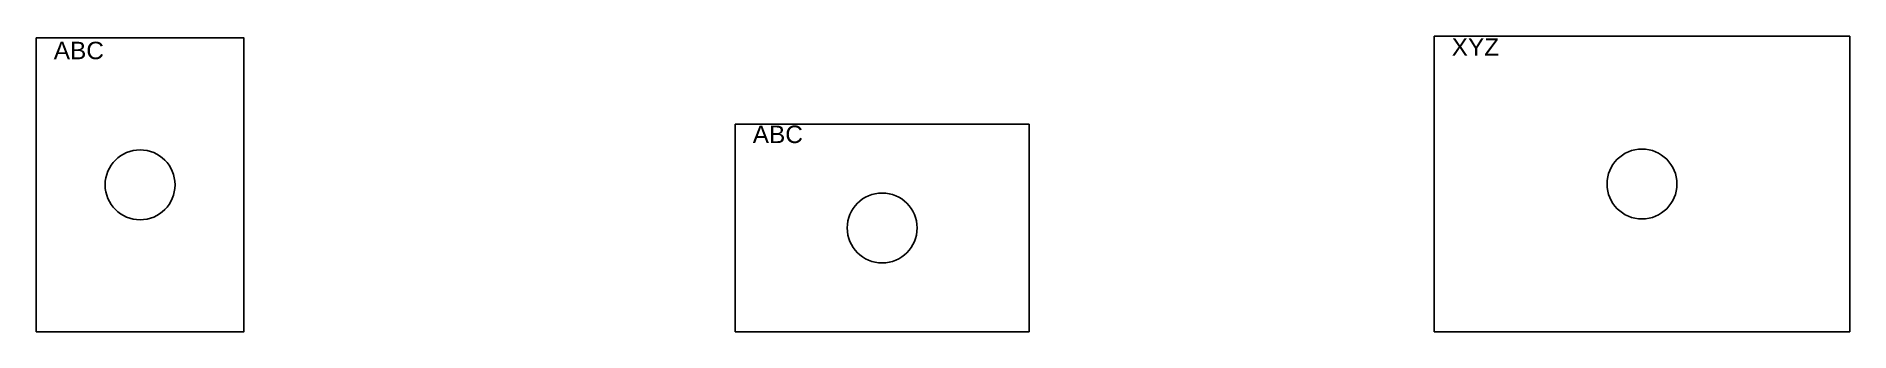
# Model space of a CAD drawing. Header units: millimetres. Extents: x 0 to 518900, y 0 to 84570.
import ezdxf

# ---------------------------------------------------------------- set-up
doc = ezdxf.new("R2010")
doc.units = ezdxf.units.MM
doc.styles.get("Standard").update_dxf_attribs({"font": 'arial.ttf'})

msp = doc.modelspace()

# ---------------------------------------------------------------- linework, layer by layer
for points in [[(0, 0), (59400, 0), (59400, 84100), (0, 84100)], [(400000, 0), (518900, 0), (518900, 84570), (400000, 84570)], [(200000, 0), (284100, 0), (284100, 59400), (200000, 59400)]]:
    msp.add_lwpolyline(points, close=True)
for centre in [(29700, 42050), (459450, 42285), (242050, 29700)]:
    msp.add_circle(centre, 10000)

# ---------------------------------------------------------------- texts
for s, p in [('ABC', (5000, 78000)), ('XYZ', (405000, 79000)), ('ABC', (205000, 54000))]:
    msp.add_text(s, height=5000).set_placement(p)

doc.saveas('drawing.dxf')
